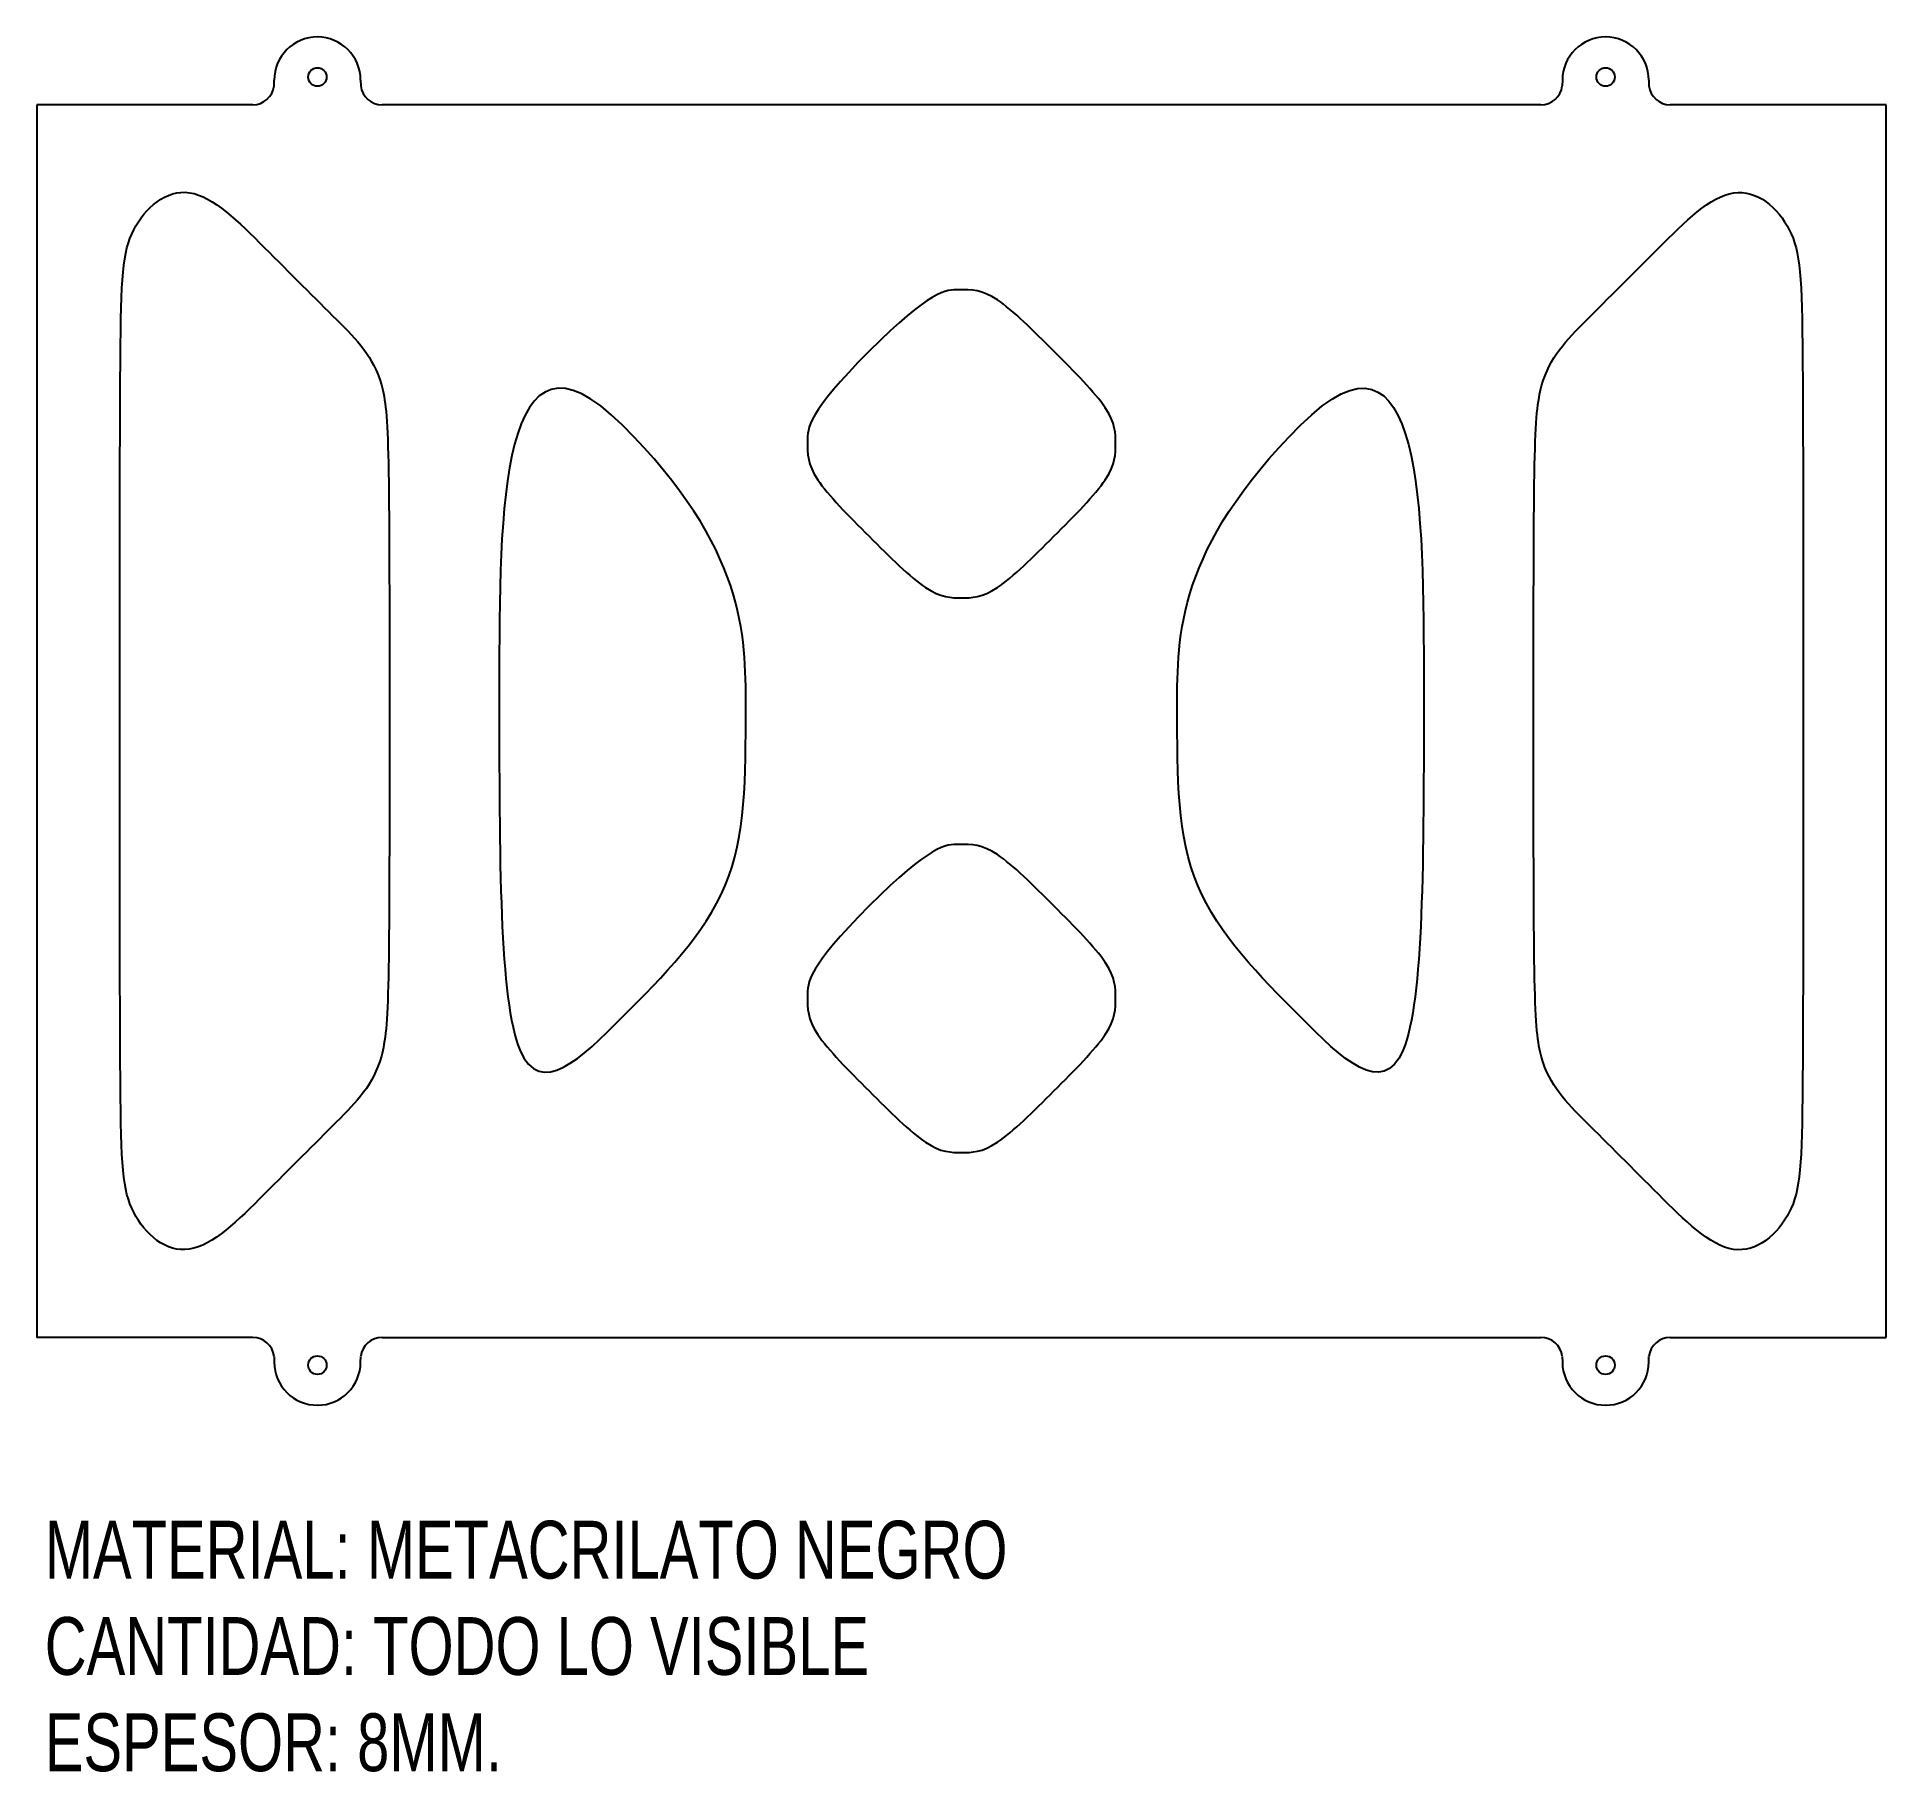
# Model space of a CAD drawing. Header units: millimetres. Extents: x 0 to 300, y -71 to 211.
import ezdxf

# ---------------------------------------------------------------- set-up
doc = ezdxf.new("R2010")
doc.units = ezdxf.units.MM
doc.layers.get('0').update_dxf_attribs({"linetype": 'CONTINUOUS', "lineweight": 25})
doc.styles.get("Standard").update_dxf_attribs({"font": 'txt', "width": 0.75})

msp = doc.modelspace()

# ---------------------------------------------------------------- linework, layer by layer
for p, q in [((38.47, 203.07), (38.5, 204)), ((52.5, 204), (52.53, 203.07)), ((247.5, 204), (247.47, 203.07)), ((261.5, 204), (261.53, 203.07)), ((0, 200), (0, 0)), ((35, 200), (0, 200)), ((244, 200), (56, 200)), ((300, 200), (265, 200)), ((300, 0), (300, 200)), ((300, 32), (300, 165.2)), ((35, 0), (0, 0)), ((56, 0), (244, 0)), ((265, 0), (300, 0)), ((38.47, -3.07), (38.5, -4)), ((52.5, -4), (52.53, -3.07)), ((247.47, -3.07), (247.5, -4)), ((261.5, -4), (261.53, -3.07))]:
    msp.add_line(p, q)
for centre in [(45.5, 204.5), (45.5, 204.5), (254.5, 204.5), (45.5, -4.5), (45.5, -4.5), (45.5, -4.5), (254.5, -4.5), (254.5, -4.5), (254.5, -4.5), (254.5, -4.5)]:
    msp.add_circle(centre, 1.5)
for centre, radius, start, end in [((45.5, 204), 7, 0, 180), ((45.5, 204), 7, 0, 180), ((254.5, 204), 7, 0, 180), ((35, 203.5), 3.5, 270, 352.875), ((56, 203.5), 3.5, 187.125, 270), ((244, 203.5), 3.5, 270, 352.875), ((265, 203.5), 3.5, 187.125, 270), ((35, -3.5), 3.5, 7.125, 90), ((244, -3.5), 3.5, 7.125, 90), ((56, -3.5), 3.5, 90, 172.875), ((265, -3.5), 3.5, 90, 172.875), ((45.5, -4), 7, 180, 0), ((45.5, -4), 7, 180, 0), ((45.5, -4), 7, 180, 0), ((254.5, -4), 7, 180, 0), ((254.5, -4), 7, 180, 0), ((254.5, -4), 7, 180, 0), ((254.5, -4), 7, 180, 0)]:
    msp.add_arc(centre, radius, start, end)
for points in [[(57.18, 100.02), (57.18, 143.42), (57.18, 156.56), (49.38, 164.35), (36.88, 176.85), (24.41, 189.32), (14.08, 180.25), (13.43, 167.9), (13.43, 100), (13.43, 32.1), (14.09, 19.74), (24.35, 10.73), (36.82, 23.19), (49.32, 35.69), (57.18, 43.55), (57.18, 57.06), (57.18, 100.02)], [(242.82, 100), (242.82, 56.6), (242.82, 43.46), (250.62, 35.67), (263.12, 23.17), (275.59, 10.7), (285.92, 19.77), (286.57, 32.12), (286.57, 100.02), (286.57, 167.92), (285.91, 180.28), (275.65, 189.29), (263.18, 176.83), (250.68, 164.33), (242.82, 156.47), (242.82, 142.96), (242.82, 100)], [(95, 148), (115, 128), (115, 100), (115, 72), (95, 52), (75, 32), (75, 100), (75, 168), (95, 148)], [(135, 160), (145, 170), (150, 170), (155, 170), (165, 160), (175, 150), (175, 145), (175, 140), (165, 130), (155, 120), (150, 120), (145, 120), (135, 130), (125, 140), (125, 145), (125, 150), (135, 160)], [(205, 148), (185, 128), (185, 100), (185, 72), (205, 52), (225, 32), (225, 100), (225, 168), (205, 148)], [(135, 70), (145, 80), (150, 80), (155, 80), (165, 70), (175, 60), (175, 55), (175, 50), (165, 40), (155, 30), (150, 30), (145, 30), (135, 40), (125, 50), (125, 55), (125, 60), (135, 70)]]:
    msp.add_open_spline(points, degree=3)

# ---------------------------------------------------------------- texts
at = {"color": 4, "insert": (1.26, -29.75), "char_height": 9.375, "width": 160.3018, "attachment_point": 1}
msp.add_mtext('MATERIAL: METACRILATO NEGRO\\PCANTIDAD: TODO LO VISIBLE\\PESPESOR: 8MM.\\P', dxfattribs=at)

doc.saveas('drawing.dxf')
